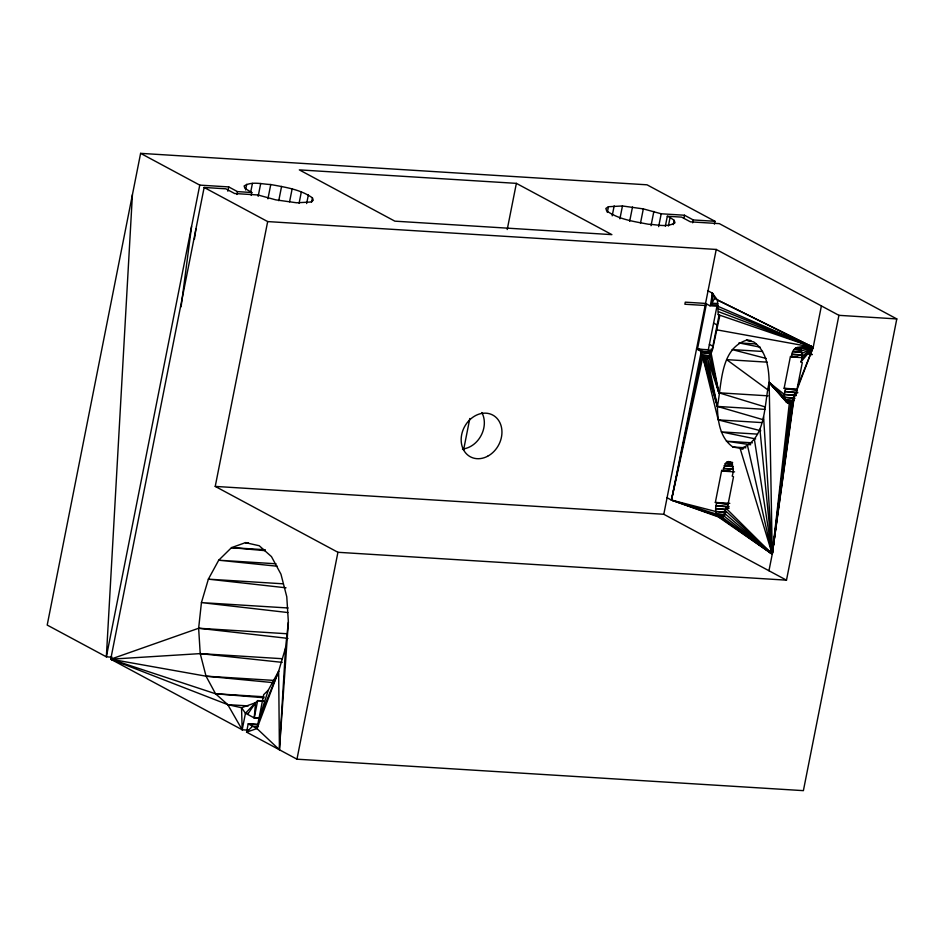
<?xml version="1.0" encoding="UTF-8"?>
<svg xmlns="http://www.w3.org/2000/svg" width="944" height="944" viewBox="0 0 944 944"><rect width="100%" height="100%" fill="white"/><g stroke="black" fill="none" stroke-linecap="round" stroke-linejoin="round"><path stroke-width="1.42" d="M708.035 290.835L712.425 293.183L712.036 303.177L709.923 305.773L705.546 303.425L685.285 302.163L684.884 304.228L705.133 305.49L706.419 303.897L697.415 349.386L702.843 349.717M132.408 194.735L106.353 656.835L112.135 657.201M248.06 730.137L242.183 729.771L227.775 704.637L215.539 693.769L206.052 676.187L200.222 653.614L198.641 628.256L201.438 602.602L208.364 579.156L218.713 560.217L231.504 547.638L245.464 542.647L259.234 545.738L271.459 556.606L280.958 574.188L286.775 596.761L288.368 622.12L285.572 647.773L279.424 749.772L256.969 728.556L248.201 723.847L246.573 732.131L296.959 759.188L803.391 790.647L896.8 318.93L719.34 223.634L690.406 221.84L681.639 217.132L667.314 216.247L665.343 226.23M288.368 622.12L279.424 749.772L278.645 671.219L285.572 647.773M263.529 700.991L257.653 700.625L255.505 702.737L254.231 717.924L258.632 718.195L254.231 717.924L245.464 713.227L241.546 707.729L227.775 704.637L110.731 659.195L204.14 187.467L225.84 188.812L234.608 193.52L257.901 194.971L275.778 199.857L296.64 202.783L310.647 202.028L313.231 200.293L312.44 197.874C300.357 189.284 284.994 187.231 270.763 184.528C262.125 184.245 251.883 180.977 244.118 185.98L244.921 188.399L251.777 192.505L251.21 195.396M696.601 348.619C702.95 348.926 700.023 355.782 704.236 358.366L705.817 358.72L708.873 356.714L711.151 349.127L712.472 349.835L719.812 315.591L718.219 314.647L717.44 300.027L712.425 293.183L710.561 304.617L717.794 305.065M734.574 471.858L722.998 471.139L725.275 463.551L728.343 461.533L729.913 461.887C734.043 465.203 733.736 471.504 732.202 476.071L733.512 476.779L727.175 508.792L725.853 508.084L723.576 515.672L720.52 517.69L671.455 500.084L667.078 497.724M795.261 394.285L792.358 401.542L789.29 403.548L787.721 403.194C783.603 399.89 783.898 393.589 785.432 389.011L797.007 389.73M803.356 357.717L791.78 356.997C790.86 344.737 804.843 346.306 813.197 347.298L821.398 305.915M768.959 570.742L772.239 554.199L794.636 393.955L795.957 394.663L802.294 362.638L800.972 361.941C802.518 357.363 802.813 351.062 798.695 347.746L797.114 347.392M728.237 503.872L716.661 503.152C715.115 507.719 714.82 514.02 718.939 517.336L772.239 554.199L789.29 403.548L769.159 382.462C768.888 367.912 766.528 350.861 753.678 341.893L746.362 340.241C720.166 348.997 721.889 383.795 717.393 406.416C717.652 420.965 720.012 438.016 732.863 446.996L743.07 448.813M720.52 517.69L772.239 554.199L790.895 402.982M181.106 306.788L191.561 226.489M722.113 517.123L772.239 554.199L792.358 401.542M723.576 515.672L772.239 554.199L793.55 399.371M194.44 239.056L195.951 228.849M724.768 513.512L772.239 554.199L740.179 448.636C766.858 440.128 763.838 404.174 769.159 382.462L784.381 394.45L795.993 395.748M140.609 153.353L47.2 625.07L106.353 656.835L199.762 185.118L140.609 153.353L647.041 184.812L714.962 221.285L714.384 224.165M227.846 191.195L228.696 186.912L199.762 185.118M236.897 194.476L237.463 191.62L228.696 186.912M245.582 189.956L246.703 184.245M250.726 191.951L252.426 183.396M258.172 196.328L260.709 183.49M267.931 198.806L270.763 184.528M267.671 221.58L716.236 249.452L838.921 315.331L786.482 580.159L337.928 552.287L215.232 486.408L267.671 221.58L204.14 187.467M278.751 200.683L281.583 186.416M289.572 201.804L292.121 188.953M299.071 203.326L301.337 191.903M306.647 203.538L308.346 194.983M311.591 202.158L312.44 197.874M242.183 729.771L245.464 713.227L255.505 702.737L241.546 707.729L242.183 729.771L110.731 659.195L198.641 628.256L286.752 633.731M256.969 728.556L263.671 694.701L268.285 690.158L278.645 671.219L256.969 728.556L246.573 732.131L252.591 726.207L258.455 726.597M296.959 759.188L337.928 552.287M463.528 450.229L469.805 418.499M507.223 229.522L516.368 183.36L299.319 169.873L394.84 221.156L611.889 234.643L516.368 183.36M607.322 212.435L608.455 206.724L622.45 205.969L643.324 208.895L661.201 213.781L684.494 215.232L693.25 219.94L714.962 221.285M612.196 215.857L614.166 205.875M619.913 218.807L622.45 205.969M629.672 221.274L632.504 207.007M640.492 223.162L643.324 208.895M651.03 225.699L653.862 211.432M658.652 226.631L661.201 213.781M668.387 226.017L670.087 217.462L667.314 216.247M673.332 224.625L674.181 220.341L670.087 217.462M683.928 218.088L684.494 215.232M692.695 222.796L693.25 219.94M786.482 580.159L663.797 514.279L716.236 249.452M716.98 306.08L708.271 350.059L711.776 351.935M712.095 350.295L719.092 315.001M728.379 504.403L715.34 502.444L721.676 470.431L730.361 470.962M797.161 390.261L784.122 388.303L790.458 356.289L791.78 356.997M711.21 353.15L701.073 352.525L671.455 500.084L717.534 516.097L723.316 516.569M710.431 355.652L701.746 355.109L671.455 500.084L716.449 514.079L725.075 514.893M760.77 430.759L718.231 419.879L702.832 357.127L708.614 357.599L702.832 357.127L671.455 500.084L715.776 511.495L726.03 512.568M268.285 690.158L258.609 720.284L278.645 671.219M796.854 390.096L813.197 347.298L714.455 298.434L712.425 293.183M797.538 386.674L813.197 347.298L717.44 300.027M714.455 298.434L712.036 303.177L717.818 303.531M247.658 714.396L255.505 702.737M800.972 361.941L813.197 347.298L717.7 306.222M801.716 359.44L813.197 347.298L718.36 308.806M802.034 356.502L813.197 347.298L718.549 311.709M608.455 206.724L605.859 208.447L606.662 210.878C618.733 219.468 634.097 221.521 648.339 224.224C656.977 224.495 667.219 227.775 674.984 222.772L674.181 220.341M801.857 353.599L813.197 347.298L718.219 314.647M801.185 351.015L813.197 347.298L716.756 329.834M800.099 348.997L813.197 347.298L795.521 347.97L799.863 348.36M462.442 449.037C478.62 447.373 489.488 426.9 481.853 412.528M282.468 658.723L200.222 653.614L110.731 659.195L215.539 693.769L264.049 697.758M258.644 718.042L254.231 717.924L257.653 700.625L263.541 701.014M740.179 448.636L743.07 448.742M237.463 191.62L251.777 192.505M709.923 305.773L718.065 306.281M838.921 315.331L896.8 318.93M750.704 340.513L746.362 340.241L750.692 340.784M756.309 343.97L738.951 342.896L760.227 347.18M795.521 347.97L799.863 348.242M801.291 349.858L794.057 349.41L801.326 350.141M801.55 352.112L792.866 351.581L801.645 352.549M809.091 354.047L811.982 354.224M762.54 351.463L732.155 349.575L766.127 358.437M802.199 354.897L792.075 354.26L803.592 355.534M697.474 349.079L708.33 349.764L711.835 351.64L700.92 351.262L696.542 348.914M791.91 356.384L797.692 356.738M707.127 358.555L704.236 358.366L717.393 406.416L763.531 419.82M767.165 362.154L726.656 359.64L768.605 390.403M784.122 388.303L797.149 389.117M797.727 392.315L784.7 391.5L797.656 392.975M784.381 394.45L795.957 395.17M768.074 395.843L718.88 392.787L707.41 358.154L717.393 406.416L765.136 409.377M725.558 510.822L772.239 554.199L769.159 382.462L784.558 397.353L794.695 397.979M786.317 401.955L792.099 402.309L786.317 401.955L769.159 382.462L785.231 399.937L793.916 400.48M792.063 403.466L787.721 403.194L769.159 382.462M718.231 419.879L761.643 422.582M757.501 434.122L721.322 431.88L755.648 438.936M752.415 442.83L726.373 441.214L750.692 444.754M732.863 446.996L745.89 447.798M732.532 462.466L726.738 462.1L732.52 462.619M732.509 464L725.275 463.551L732.544 464.283M732.768 466.253L724.083 465.722L732.874 466.678M733.429 469.038L723.293 468.401L733.37 469.51M715.34 502.444L729.818 503.341M728.945 506.456L715.918 505.642L728.874 507.117M763.566 416.788L772.239 554.199L725.853 508.084L728.756 508.273M725.724 509.217L715.599 508.58L725.759 509.725M715.776 511.495L725.912 512.12M716.449 514.079L725.134 514.61M717.534 516.097L723.328 516.451M718.939 517.336L723.281 517.607M215.232 486.408L663.797 514.279M265.288 549.738L231.504 547.638L265.205 550.671M275.99 563.78L218.713 560.217L277.276 566.235M283.259 583.817L208.364 579.156L286.02 587.805M288.085 607.983L201.438 602.602L287.849 612.538M113.634 659.596L110.731 659.195L206.052 676.187L273.607 680.388M215.539 693.769L264.001 696.778M227.775 704.637L248.331 705.911M245.464 713.227L248.402 713.499M258.479 724.485L248.201 723.847L258.479 724.662M701.746 355.109L710.372 355.935M785.231 399.937L793.857 400.763M206.052 676.187L273.5 682.665M701.073 352.525L711.328 353.611M784.558 397.353L794.801 398.439M200.222 653.614L282.221 662.369M725.853 508.084L728.733 508.403M809.114 354.413L812.017 354.732M198.641 628.256L287.979 638.38M765.395 406.994L718.88 392.787L708.873 356.714M713.605 323.108L717.11 324.984M709.392 344.395L712.897 346.271M721.676 470.431L722.998 471.139M702.832 357.127L717.393 406.416L705.817 358.72M710.065 354.543L718.88 392.787L710.856 351.852M747.601 445.981L772.239 554.199L759.896 429.237M754.386 439.302L772.239 554.199M248.402 542.835L245.464 542.647L248.402 542.871M487.611 456.259A23.694 19.352 -61.8 0 0 495.411 416.847A23.694 19.352 -61.8 0 0 461.663 434.7A23.694 19.352 -61.8 0 0 487.611 456.259"/></g></svg>
